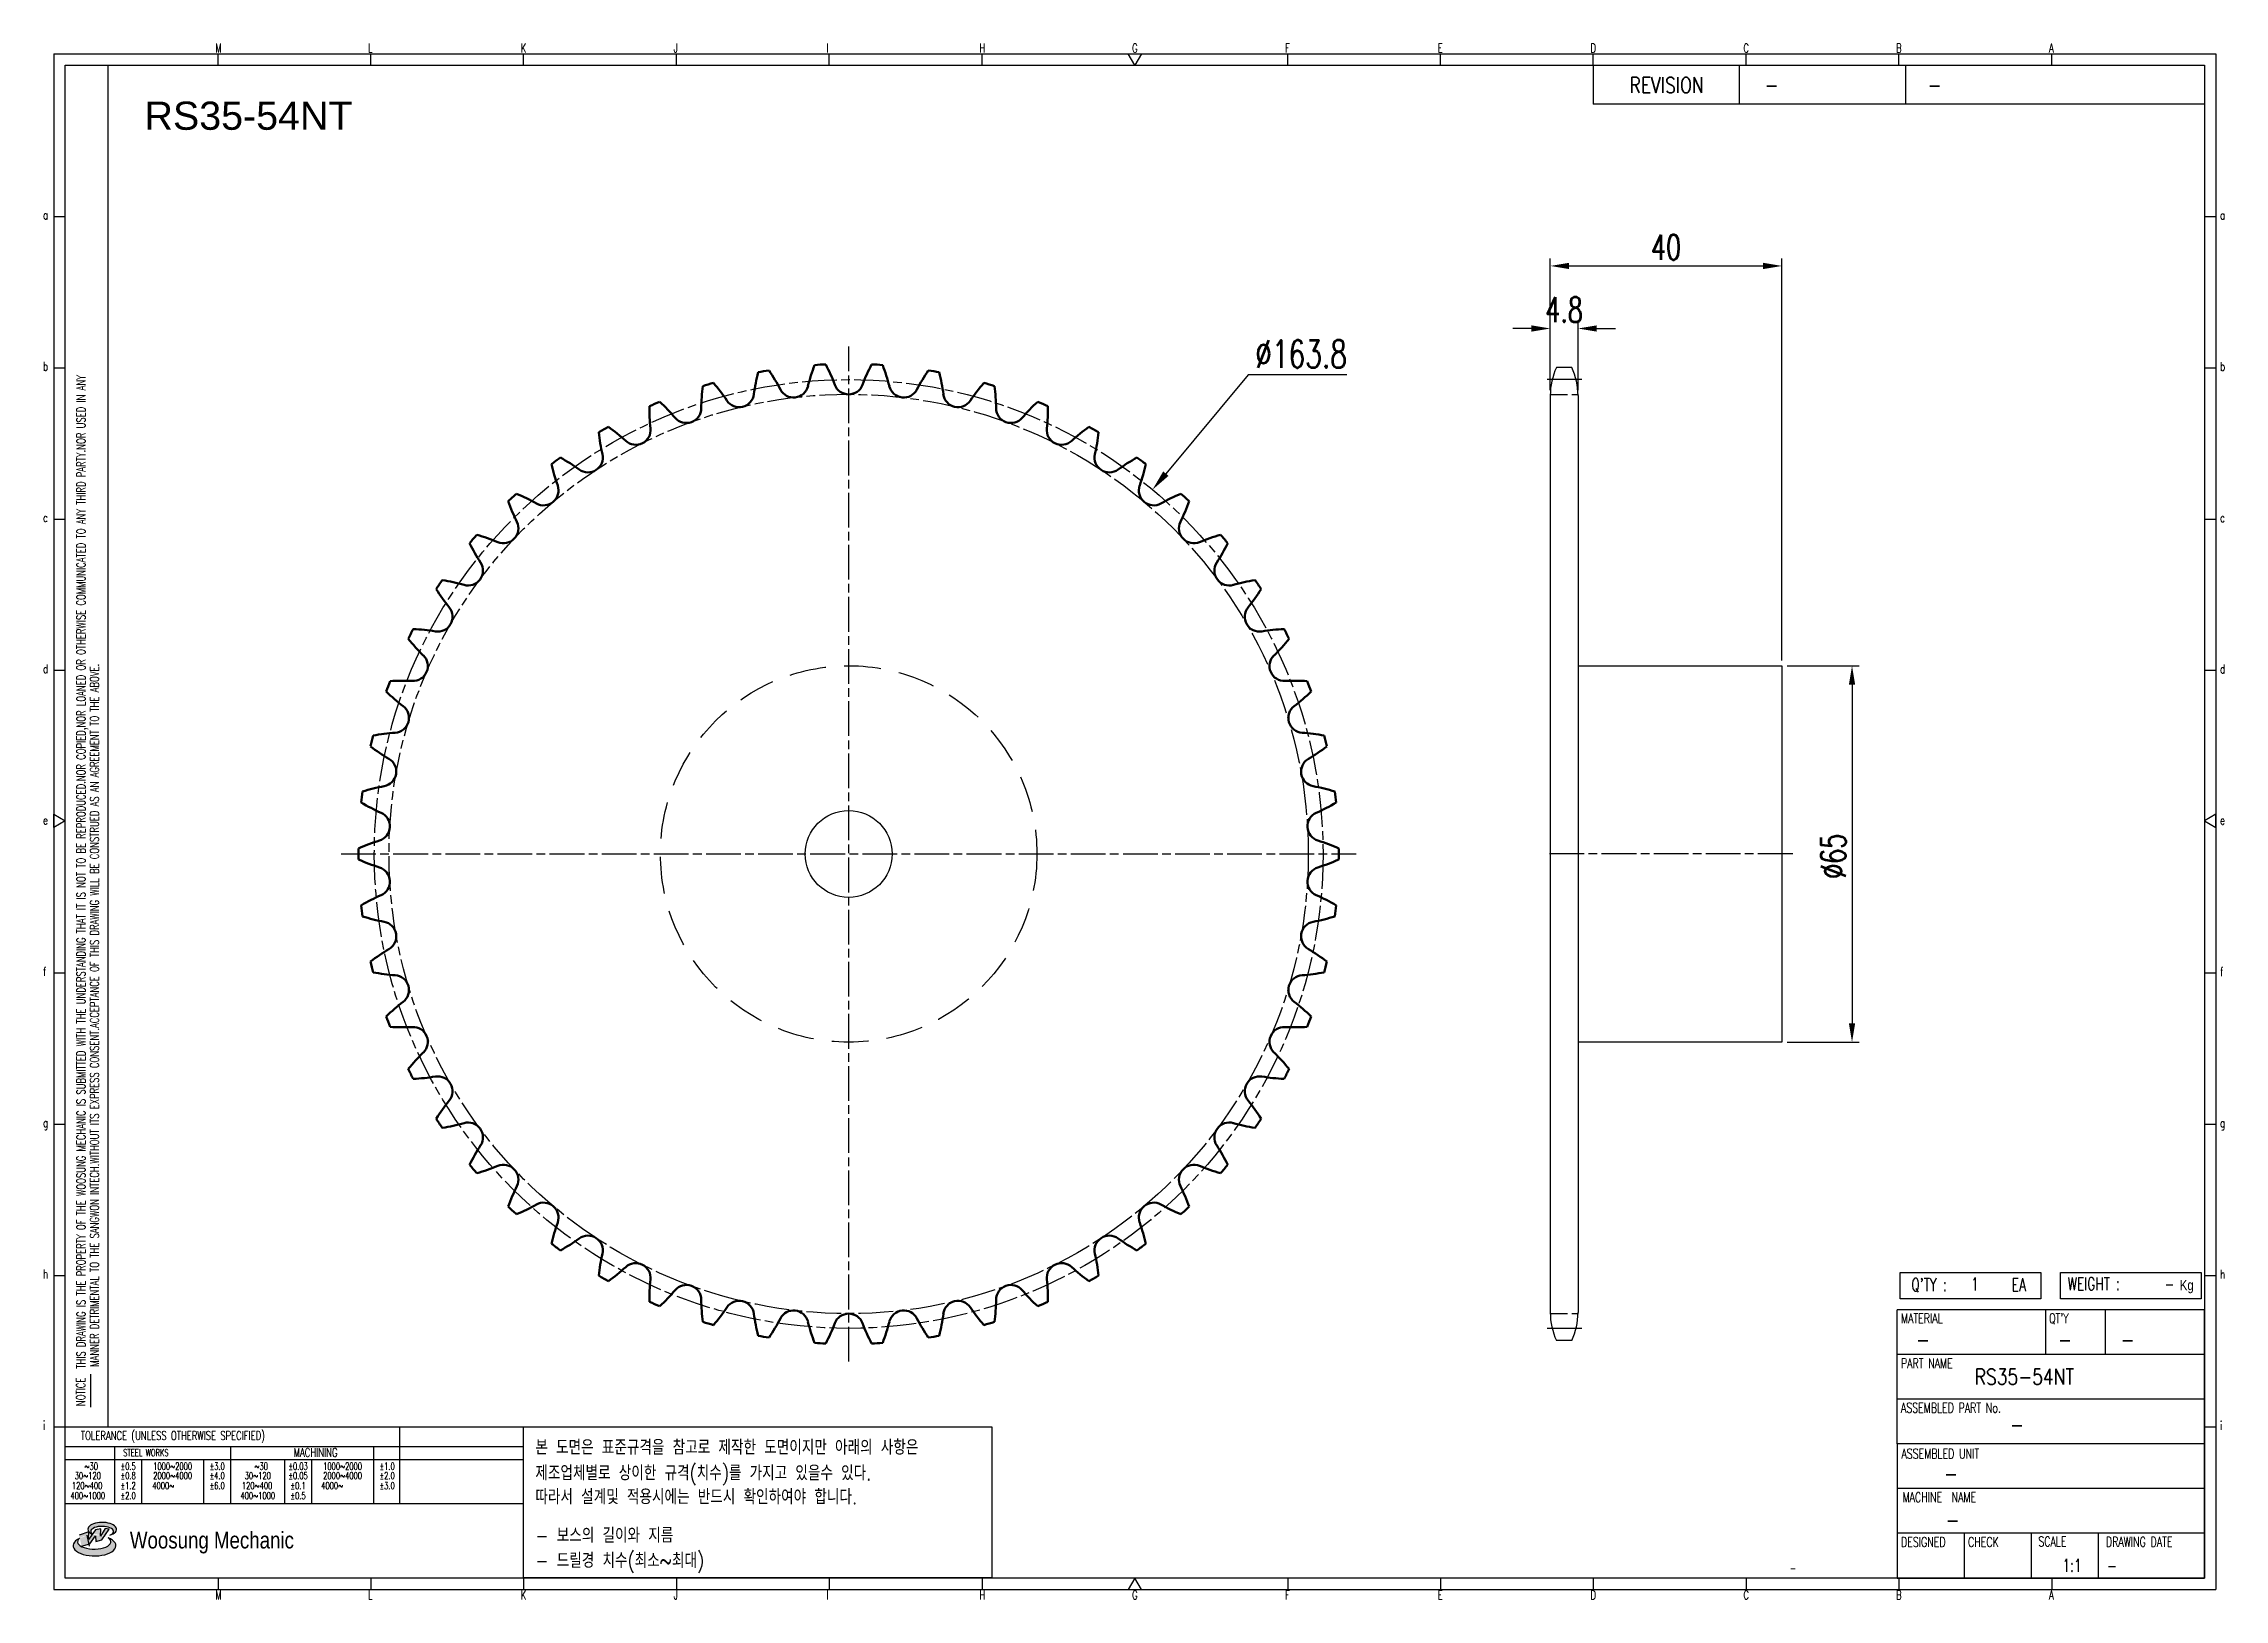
# Model space of a CAD drawing. Header units: millimetres. Extents: x -44812 to -44435, y 1096 to 1364.
import ezdxf
from ezdxf.enums import TextEntityAlignment as Align

# ---------------------------------------------------------------- set-up
doc = ezdxf.new("R2010")
doc.units = ezdxf.units.MM
for name, pattern in [('AM_ISO02W050', [7.5, 6, -1.5]), ('AM_ISO02W050x2', [3.75, 3, -0.75]), ('AM_ISO08W050', [18, 12, -1.5, 3, -1.5]), ('AM_ISO08W050x2', [9, 6, -0.75, 1.5, -0.75]), ('HIDDEN', [9.525, 6.35, -3.175])]:
    doc.linetypes.add(name, pattern=pattern)
for name, color, linetype, lineweight in [('AM_0N', 7, 'Continuous', 50), ('AM_3N', 6, 'AM_ISO02W050', 25), ('AM_7', 4, 'AM_ISO08W050', 25), ('AM_7N', 4, 'AM_ISO08W050', 25)]:
    doc.layers.add(name, color=color, linetype=linetype, lineweight=lineweight)
for name, color, linetype in [('HL', 2, 'HIDDEN'), ('S-DIM', 7, 'Continuous'), ('TITLE', 7, 'Continuous'), ('도면레이아웃', 7, 'Continuous')]:
    doc.layers.add(name, color=color, linetype=linetype)
doc.styles.add('HAN', font='ROMANS.shx', dxfattribs={"width": 0.7, "bigfont": 'whgtxt.shx'})
doc.styles.add('HKD_ST2', font='romans.shx', dxfattribs={"width": 0.7, "height": 4, "bigfont": '@extfont2.shx'})
doc.styles.add('HSG', font='SIMPLEX.shx', dxfattribs={"width": 0.7, "bigfont": 'HSG.shx'})
doc.styles.add('ROMANS', font='romans.shx', dxfattribs={"width": 0.7, "bigfont": 'whgtxt.shx'})
doc.styles.add('SLDTEXTSTYLE4', font='arial.ttf', dxfattribs={"width": 0.8})
doc.styles.get("Standard").update_dxf_attribs({"font": 'arial.ttf'})
doc.dimstyles.new('APP10', dxfattribs={"dimscale": 2, "dimtxt": 2.4, "dimasz": 1.8, "dimexe": 0.7, "dimexo": 0.5, "dimgap": 0.6, "dimtad": 1, "dimtoh": 1, "dimdec": 1, "dimrnd": 0.01, "dimzin": 9, "dimdsep": 46, "dimtxsty": 'HSG', "dimcen": 0, "dimclrd": 1, "dimclre": 1, "dimclrt": 256, "dimazin": 2, "dimtp": 1, "dimtm": 1, "dimtfac": 0.5, "dimtdec": 1, "dimtofl": 0, "dimtmove": 0, "dimatfit": 3, "dimfxl": 0, "dimtvp": 1, "dimtolj": 2, "dimlwd": -1, "dimlwe": -1, "dimarcsym": 0})
doc.dimstyles.new('APP8', dxfattribs={"dimscale": 1.8, "dimtxt": 2.4, "dimasz": 1.8, "dimexe": 0.7, "dimexo": 0.5, "dimgap": 0.6, "dimtad": 1, "dimtoh": 1, "dimdec": 1, "dimrnd": 0.01, "dimzin": 9, "dimdsep": 46, "dimtxsty": 'HSG', "dimcen": 0, "dimclrd": 1, "dimclre": 1, "dimclrt": 256, "dimazin": 2, "dimtp": 1, "dimtm": 1, "dimtfac": 0.5, "dimtdec": 1, "dimtofl": 0, "dimtmove": 0, "dimatfit": 3, "dimfxl": 0, "dimtvp": 1, "dimtolj": 2, "dimlwd": -1, "dimlwe": -1, "dimarcsym": 0})

# ---------------------------------------------------------------- blocks, each defined once
blk = doc.blocks.new('SUYWSHJH')
at = {"layer": '도면레이아웃'}
h = blk.add_hatch(color=10, dxfattribs=at)
h.paths.add_polyline_path([(1.544, 35.177), (1.554, 34.966), (1.779, 35.034), (2.054, 35.422), (1.908, 35.446), (1.728, 35.167), (1.741, 35.439), (1.547, 35.405), (1.292, 35.041), (1.295, 35.33), (0.943, 35.208), (1.03, 34.8), (1.336, 34.885)])
edge = h.paths.add_edge_path()
edge.add_ellipse((1.795, 35.421), major_axis=(-0.53, 0), ratio=0.487785, start_angle=122.36065, end_angle=403.39574)
edge.add_line((1.411, 35.244), (1.419, 35.261))
edge.add_ellipse((1.798, 35.344), major_axis=(-0.423, 0), ratio=0.444396, start_angle=131.58977, end_angle=386.19408, ccw=False)
edge = h.paths.add_edge_path()
edge.add_ellipse((1.512, 34.815), major_axis=(-0.793, 0), ratio=0.480113, start_angle=314.67633, end_angle=590.85213)
edge.add_ellipse((1.501, 34.958), major_axis=(-0.62, 0), ratio=0.43311, start_angle=331.7024, end_angle=574.42495, ccw=False)
for p, q in [((0, 90.118), (80.15, 90.118)), ((0, 90.118), (0, 33.191)), ((6.089, 89.693), (6.089, 90.118)), ((11.753, 89.693), (11.753, 90.118)), ((17.418, 89.693), (17.418, 90.118)), ((23.082, 89.693), (23.082, 90.118)), ((28.746, 89.693), (28.746, 90.118)), ((34.411, 89.693), (34.411, 90.118)), ((45.739, 89.693), (45.739, 90.118)), ((51.404, 89.693), (51.404, 90.118)), ((57.068, 89.693), (57.068, 90.118)), ((62.732, 89.693), (62.732, 90.118)), ((68.397, 89.693), (68.397, 90.118)), ((74.061, 89.693), (74.061, 90.118)), ((80.15, 90.118), (80.15, 33.191)), ((0, 84.085), (0.425, 84.085)), ((79.725, 84.085), (80.15, 84.085)), ((0, 78.478), (0.425, 78.478)), ((79.725, 78.478), (80.15, 78.478)), ((0, 72.87), (0.425, 72.87)), ((79.725, 72.87), (80.15, 72.87)), ((0, 67.262), (0.425, 67.262)), ((79.725, 67.262), (80.15, 67.262)), ((0, 56.047), (0.425, 56.047)), ((79.725, 56.047), (80.15, 56.047)), ((0, 50.439), (0.425, 50.439)), ((79.725, 50.439), (80.15, 50.439)), ((0, 44.832), (0.425, 44.832)), ((79.725, 44.832), (80.15, 44.832)), ((1.377, 39.947), (1.377, 41.174)), ((0, 39.224), (0.425, 39.224)), ((79.725, 39.224), (80.15, 39.224)), ((0, 33.191), (80.15, 33.191)), ((6.089, 33.616), (6.089, 33.191)), ((11.753, 33.616), (11.753, 33.191)), ((17.418, 33.616), (17.418, 33.191)), ((23.082, 33.616), (23.082, 33.191)), ((28.746, 33.616), (28.746, 33.191)), ((34.411, 33.616), (34.411, 33.191)), ((45.739, 33.616), (45.739, 33.191)), ((51.404, 33.616), (51.404, 33.191)), ((57.068, 33.616), (57.068, 33.191)), ((62.732, 33.616), (62.732, 33.191)), ((68.397, 33.616), (68.397, 33.191)), ((74.061, 33.616), (74.061, 33.191))]:
    blk.add_line(p, q)
at = {"color": 2}
for p, q in [((2.017, 39.224), (2.017, 89.693)), ((0.425, 39.224), (17.418, 39.224)), ((12.816, 39.224), (12.816, 36.382)), ((17.418, 33.616), (17.418, 39.224)), ((0.425, 38.487), (17.418, 38.487)), ((0.425, 38.012), (17.418, 38.012)), ((2.257, 38.487), (2.257, 36.382)), ((3.257, 38.012), (3.257, 36.382)), ((5.557, 38.012), (5.557, 36.382)), ((6.557, 38.5), (6.557, 36.382)), ((8.557, 38.012), (8.557, 36.382)), ((9.557, 38.026), (9.557, 36.382)), ((11.857, 38.487), (11.857, 36.382)), ((0.425, 36.382), (17.418, 36.382))]:
    blk.add_line(p, q, dxfattribs=at)
at = {"color": 6, "ltscale": 0.5}
for p, q in [((57.068, 89.693), (57.068, 88.246)), ((62.47, 89.693), (62.47, 88.246)), ((68.635, 89.693), (68.635, 88.246)), ((79.725, 88.246), (57.068, 88.246)), ((68.336, 38.59), (68.336, 43.563)), ((79.725, 43.563), (68.336, 43.563)), ((73.827, 43.563), (73.827, 41.905)), ((76.037, 43.563), (76.037, 41.905)), ((79.725, 38.59), (79.725, 43.563)), ((79.725, 41.905), (68.336, 41.905)), ((79.725, 40.248), (68.336, 40.248)), ((68.336, 38.59), (68.336, 33.616)), ((79.725, 38.59), (68.336, 38.59)), ((79.725, 33.616), (79.725, 38.59)), ((79.725, 36.932), (68.336, 36.932)), ((79.725, 35.274), (68.336, 35.274)), ((70.822, 33.616), (70.822, 35.274)), ((73.309, 33.616), (73.309, 35.274)), ((75.796, 33.616), (75.796, 35.274)), ((68.336, 33.616), (79.725, 33.616))]:
    blk.add_line(p, q, dxfattribs=at)
for points in [[(40.075, 89.693), (39.83, 90.118), (40.32, 90.118)], [(0.425, 89.693), (79.725, 89.693), (79.725, 33.616), (0.425, 33.616)], [(0.425, 61.679), (0, 61.433), (0, 61.924)], [(79.725, 61.679), (80.15, 61.433), (80.15, 61.924)], [(40.075, 33.616), (39.83, 33.191), (40.32, 33.191)]]:
    blk.add_lwpolyline(points, close=True)
at = {"layer": 'TITLE', "color": 20}
for p, q in [((68.449, 43.961), (68.449, 44.936)), ((68.449, 44.936), (73.654, 44.936)), ((73.654, 44.936), (73.654, 43.961)), ((74.39, 43.961), (74.39, 44.936)), ((74.39, 44.936), (79.595, 44.936)), ((79.595, 44.936), (79.595, 43.961)), ((73.654, 43.961), (68.449, 43.961)), ((79.595, 43.961), (74.39, 43.961))]:
    blk.add_line(p, q, dxfattribs=at)
at = {"layer": '도면레이아웃'}
for p, q in [((1.295, 35.33), (0.943, 35.208)), ((1.03, 34.8), (1.336, 34.885)), ((1.224, 35.208), (1.311, 34.8)), ((1.224, 35.208), (1.224, 35.208)), ((1.547, 35.405), (1.292, 35.041)), ((1.292, 35.041), (1.295, 35.33)), ((1.336, 34.885), (1.544, 35.177)), ((1.419, 35.261), (1.411, 35.244)), ((1.544, 35.177), (1.554, 34.966)), ((1.741, 35.439), (1.547, 35.405)), ((1.554, 34.966), (1.779, 35.034)), ((1.908, 35.446), (1.728, 35.167)), ((1.728, 35.167), (1.741, 35.439)), ((1.779, 35.034), (2.054, 35.422)), ((2.054, 35.422), (1.908, 35.446))]:
    blk.add_line(p, q, dxfattribs=at)
for centre, major_axis, ratio, start_param, end_param in [((1.795, 35.421), (-0.53, 0), 0.487785, 2.135596, 7.040584), ((1.512, 34.815), (-0.793, 0), 0.480113, 5.492138, 10.312315), ((1.501, 34.958), (-0.62, 0), 0.43311, 5.789299, 10.025607), ((1.798, 35.344), (-0.423, 0), 0.444396, 2.296675, 6.740358)]:
    blk.add_ellipse(centre, major_axis=major_axis, ratio=ratio, start_param=start_param, end_param=end_param, dxfattribs=at)
at = {"color": 4, "style": 'HKD_ST2', "width": 0.7}
for s, p in [('M', (5.988, 90.164)), ('L', (11.652, 90.164)), ('K', (17.316, 90.164)), ('J', (22.981, 90.164)), ('I', (28.645, 90.164)), ('H', (34.309, 90.164)), ('G', (39.974, 90.164)), ('F', (45.638, 90.164)), ('E', (51.302, 90.164)), ('D', (56.967, 90.164)), ('C', (62.631, 90.164)), ('B', (68.295, 90.164)), ('A', (73.96, 90.164)), ('a', (-0.395, 83.976)), ('a', (80.305, 83.97)), ('b', (-0.395, 78.368)), ('b', (80.305, 78.362)), ('c', (-0.395, 72.76)), ('c', (80.305, 72.754)), ('d', (-0.395, 67.153)), ('d', (80.305, 67.147)), ('e', (-0.395, 61.545)), ('e', (80.305, 61.539)), ('f', (-0.395, 55.937)), ('f', (80.305, 55.931)), ('g', (-0.395, 50.33)), ('g', (80.305, 50.324)), ('h', (-0.395, 44.722)), ('h', (80.305, 44.716)), ('i', (-0.395, 39.114)), ('i', (80.305, 39.108)), ('M', (5.988, 32.824)), ('L', (11.652, 32.824)), ('K', (17.316, 32.824)), ('J', (22.981, 32.824)), ('I', (28.645, 32.824)), ('H', (34.309, 32.824)), ('G', (39.974, 32.824)), ('F', (45.638, 32.824)), ('E', (51.302, 32.824)), ('D', (56.967, 32.824)), ('C', (62.631, 32.824)), ('B', (68.295, 32.824)), ('A', (73.96, 32.824))]:
    blk.add_text(s, height=0.326, dxfattribs=at).set_placement(p)
for s, height, style, width, p in [('REVISION', 0.5806, 'HAN', 0.8, (58.415, 88.664)), ('-', 0.581, 'HAN', 0.8, (63.426, 88.664)), ('-', 0.581, 'HAN', 0.8, (69.468, 88.664)), ("Q'TY : ", 0.4746, 'HKD_ST2', 0.7, (68.857, 44.253)), ('1', 0.475, 'HKD_ST2', 0.7, (71.071, 44.275)), ('EA', 0.4746, 'HKD_ST2', 0.7, (72.578, 44.253)), ('WEIGHT : ', 0.4746, 'HKD_ST2', 0.7, (74.65, 44.286)), ('-', 0.581, 'HAN', 0.8, (69.029, 42.157)), ('-', 0.581, 'HAN', 0.8, (74.289, 42.157)), ('-', 0.581, 'HAN', 0.8, (76.623, 42.157)), ('-', 0.581, 'HAN', 0.8, (72.515, 39.013)), ('-', 0.581, 'HAN', 0.8, (70.067, 37.189)), ('-', 0.581, 'HAN', 0.8, (70.126, 35.48)), ('1:1', 0.4746, 'HKD_ST2', 0.7, (74.458, 33.848)), ('-', 0.475, 'HKD_ST2', 0.7, (76.112, 33.837))]:
    blk.add_text(s, height=height, dxfattribs=dict(style=style, width=width)).set_placement(p)
at = {"color": 1, "style": 'HKD_ST2', "width": 0.7}
for s, p in [(' THIS DRAWING IS THE PROPERTY OF THE WOOSUNG MECHANIC IS SUBMITTED WITH THE UNDERSTANDING THAT IT IS NOT TO BE REPRODUCED.NOR COPIED,NOR LOANED OR OTHERWISE COMMUNICATED TO ANY THIRD PARTY.NOR USED IN ANY', (1.173, 41.217)), ('MANNER DETRIMENTAL TO THE SANGWON INTECH.WITHOUT ITS EXPRESS CONSENT.ACCEPTANCE OF THIS DRAWING WILL BE CONSTRUED AS AN AGREEMENT TO THE ABOVE.', (1.672, 41.447))]:
    blk.add_text(s, height=0.326266, rotation=90, dxfattribs=at).set_placement(p)
at = {"style": 'HKD_ST2', "width": 0.7}
blk.add_text('-', height=0.475, dxfattribs=at).set_placement((78.613, 44.286), align=Align.RIGHT)
at = {"color": 4, "style": 'HKD_ST2', "width": 0.7}
for s, height, p in [('MATERIAL', 0.3651, (68.474, 43.425)), ("QT'Y", 0.3651, (73.965, 43.425)), ('PART NAME', 0.3651, (68.474, 41.756)), ('ASSEMBLED PART No.', 0.36511, (68.474, 40.109)), ('ASSEMBLED UNIT', 0.36511, (68.49, 38.408)), ('MACHINE  NAME', 0.36511, (68.532, 36.794)), ('DESIGNED', 0.3651, (68.474, 35.136)), ('CHECK', 0.3651, (70.961, 35.136)), ('SCALE', 0.3651, (73.566, 35.153)), ('DRAWING DATE', 0.36511, (76.071, 35.141))]:
    blk.add_text(s, height=height, dxfattribs=at).set_placement(p, align=Align.TOP_LEFT)
at = {"style": 'HKD_ST2', "width": 0.7}
blk.add_text('NOTICE', height=0.3263, rotation=90, dxfattribs=at).set_placement((1.163, 39.988))
for s, height, style, width, p in [('TOLERANCE (UNLESS OTHERWISE SPECIFIED)', 0.32627, 'HKD_ST2', 0.7, (4.417, 38.896)), ('-', 0.326, 'ROMANS', 0.65, (64.469, 33.975))]:
    blk.add_text(s, height=height, dxfattribs=dict(style=style, width=width)).set_placement(p, align=Align.MIDDLE_CENTER)
at = {"color": 4, "style": 'HKD_ST2', "width": 0.7}
for s, height, p in [('STEEL WORKS', 0.26101, (3.416, 38.268)), ('MACHINING', 0.3263, (9.707, 38.27)), ('%%P0.5', 0.261, (2.757, 37.762)), ('%%P0.8', 0.261, (2.757, 37.411)), ('%%P3.0', 0.261, (6.057, 37.762)), ('%%P4.0', 0.261, (6.057, 37.411)), ('%%P0.03', 0.261, (9.057, 37.762)), ('%%P0.05', 0.261, (9.057, 37.411)), ('%%P1.0', 0.261, (12.357, 37.762)), ('%%P2.0', 0.261, (12.357, 37.411)), ('%%P1.2', 0.261, (2.757, 37.045)), ('%%P2.0', 0.261, (2.757, 36.67)), ('%%P6.0', 0.261, (6.057, 37.045)), ('%%P0.1', 0.261, (9.057, 37.045)), ('%%P0.5', 0.261, (9.057, 36.67)), ('%%P3.0', 0.261, (12.357, 37.045))]:
    blk.add_text(s, height=height, dxfattribs=at).set_placement(p, align=Align.MIDDLE)
for s, height, p in [('30%%126120', 0.261, (1.263, 37.411)), ('%%12630', 0.261, (1.389, 37.762)), ('2000%%1264000', 0.26101, (4.407, 37.411)), ('1000%%1262000', 0.26101, (4.407, 37.762)), ('30%%126120', 0.261, (7.563, 37.411)), ('%%12630', 0.261, (7.689, 37.762)), ('2000%%1264000', 0.26101, (10.707, 37.411)), ('1000%%1262000', 0.26101, (10.707, 37.762)), ('400%%1261000', 0.26101, (1.263, 36.67)), ('120%%126400', 0.26101, (1.237, 37.045)), ('4000%%126', 0.261, (4.061, 37.045)), ('400%%1261000', 0.26101, (7.563, 36.67)), ('120%%126400', 0.26101, (7.537, 37.045)), ('4000%%126', 0.261, (10.321, 37.045))]:
    blk.add_text(s, height=height, dxfattribs=at).set_placement(p, align=Align.MIDDLE_CENTER)
at = {"color": 1, "style": 'SLDTEXTSTYLE4', "width": 0.8}
blk.add_text('Woosung Mechanic', height=0.61957, dxfattribs=at).set_placement((2.822, 34.711))
at = {"layer": 'TITLE', "width": 0.8}
blk.add_text('Kg', height=0.3789, dxfattribs=at).set_placement((78.807, 44.286))
blk = doc.blocks.new('*D635')
at = {"layer": 'Defpoints', "color": 0, "transparency": 16777216}
for p in [(-44511.62, 1257.05), (-44511.62, 1192.05), (-44499.51, 1192.05)]:
    blk.add_point(p, dxfattribs=at)
at = {"layer": 'S-DIM', "color": 1, "transparency": 16777216}
for p, q in [((-44510.72, 1257.05), (-44498.25, 1257.05)), ((-44499.51, 1253.81), (-44499.51, 1195.29)), ((-44510.72, 1192.05), (-44498.25, 1192.05))]:
    blk.add_line(p, q, dxfattribs=at)
for points in [[(-44500.05, 1253.81), (-44498.97, 1253.81), (-44499.51, 1257.05)], [(-44500.05, 1195.29), (-44498.97, 1195.29), (-44499.51, 1192.05)]]:
    blk.add_solid(points, dxfattribs=at)
at = {"layer": 'S-DIM', "transparency": 16777216, "insert": (-44502.75, 1224.16), "char_height": 4.32, "attachment_point": 5, "rotation": 90, "style": 'HSG'}
blk.add_mtext('\\A2;%%c65', dxfattribs=at)
blk = doc.blocks.new('*D636')
at = {"layer": 'Defpoints', "color": 0, "transparency": 16777216}
for p in [(-44546.82, 1315.28), (-44551.62, 1303.73), (-44546.82, 1303.73)]:
    blk.add_point(p, dxfattribs=at)
at = {"layer": 'S-DIM', "color": 1, "transparency": 16777216}
for p, q in [((-44554.86, 1315.28), (-44558.1, 1315.28)), ((-44551.62, 1304.63), (-44551.62, 1316.54)), ((-44546.82, 1304.63), (-44546.82, 1316.54)), ((-44543.58, 1315.28), (-44540.34, 1315.28))]:
    blk.add_line(p, q, dxfattribs=at)
for points in [[(-44554.86, 1315.82), (-44554.86, 1314.74), (-44551.62, 1315.28)], [(-44543.58, 1315.82), (-44543.58, 1314.74), (-44546.82, 1315.28)]]:
    blk.add_solid(points, dxfattribs=at)
at = {"layer": 'S-DIM', "transparency": 16777216, "insert": (-44549.22, 1318.52), "char_height": 4.32, "attachment_point": 5, "style": 'HSG'}
blk.add_mtext('\\A2;4.8', dxfattribs=at)
blk = doc.blocks.new('*D637')
at = {"layer": 'Defpoints', "color": 0, "transparency": 16777216}
for p in [(-44511.62, 1326.08), (-44551.62, 1303.73), (-44511.62, 1257.05)]:
    blk.add_point(p, dxfattribs=at)
at = {"layer": 'S-DIM', "color": 1, "transparency": 16777216}
for p, q in [((-44551.62, 1304.63), (-44551.62, 1327.34)), ((-44548.38, 1326.08), (-44514.86, 1326.08)), ((-44511.62, 1257.95), (-44511.62, 1327.34))]:
    blk.add_line(p, q, dxfattribs=at)
for points in [[(-44548.38, 1326.62), (-44548.38, 1325.54), (-44551.62, 1326.08)], [(-44514.86, 1326.62), (-44514.86, 1325.54), (-44511.62, 1326.08)]]:
    blk.add_solid(points, dxfattribs=at)
at = {"layer": 'S-DIM', "transparency": 16777216, "insert": (-44531.62, 1329.32), "char_height": 4.32, "attachment_point": 5, "style": 'HSG'}
blk.add_mtext('\\A2;40', dxfattribs=at)
blk = doc.blocks.new('*D638')
at = {"layer": 'Defpoints', "color": 0, "transparency": 16777216}
for p in [(-44620.3, 1287.45), (-44725.22, 1161.65)]:
    blk.add_point(p, dxfattribs=at)
at = {"layer": 'S-DIM', "color": 1, "transparency": 16777216}
for p, q in [((-44603.76, 1307.28), (-44617.99, 1290.21)), ((-44586.72, 1307.28), (-44603.76, 1307.28))]:
    blk.add_line(p, q, dxfattribs=at)
blk.add_solid([(-44618.45, 1290.6), (-44617.53, 1289.83), (-44620.3, 1287.45)], dxfattribs=at)
at = {"layer": 'S-DIM', "transparency": 16777216, "insert": (-44594.64, 1310.88), "char_height": 4.8, "attachment_point": 5, "style": 'HSG'}
blk.add_mtext('\\A2;∅163.8', dxfattribs=at)

msp = doc.modelspace()

# ---------------------------------------------------------------- linework, layer by layer
for p, q in [((-44547.89, 1308.53), (-44550.55, 1308.53)), ((-44551.62, 1303.73), (-44551.62, 1145.36)), ((-44546.82, 1303.73), (-44546.82, 1145.36)), ((-44547.89, 1140.56), (-44550.55, 1140.56))]:
    msp.add_line(p, q)
msp.add_lwpolyline([(-44546.82, 1257.05), (-44511.62, 1257.05), (-44511.62, 1192.05), (-44546.82, 1192.05)])
at = {"color": 4}
msp.add_lwpolyline([(-44728.89, 1125.66), (-44648.02, 1125.66), (-44648.02, 1099.54), (-44728.89, 1099.54)], close=True, dxfattribs=at)
msp.add_circle((-44672.76, 1224.55), 7.5)
for centre, start, end in [((-44540.32, 1303.73), 154.8633, 180), ((-44558.12, 1303.73), 0, 25.1367), ((-44540.32, 1145.36), 180, 205.1367), ((-44558.12, 1145.36), 334.8633, 0)]:
    msp.add_arc(centre, 11.3, start, end)
at = {"layer": 'AM_0N'}
for centre, radius, start, end in [((-44655.27, 1299.48), 34.14, 166.0394, 172.5), ((-44672.76, 1224.55), 84.63, 99.3531, 100.6469), ((-44714.83, 1288.98), 34.14, 27.5, 33.9606), ((-44646.69, 1296.94), 34.14, 159.3728, 165.8333), ((-44672.76, 1224.55), 84.63, 92.6864, 93.9803), ((-44707.06, 1293.43), 34.14, 20.8333, 27.2939), ((-44638.46, 1293.43), 34.14, 152.7061, 159.1667), ((-44672.76, 1224.55), 84.63, 86.0197, 87.3136), ((-44698.84, 1296.94), 34.14, 14.1667, 20.6272), ((-44630.69, 1288.98), 34.14, 146.0394, 152.5), ((-44672.76, 1224.55), 84.63, 79.3531, 80.6469), ((-44690.25, 1299.48), 34.14, 7.5, 13.9606), ((-44664.08, 1301.01), 34.14, 172.7061, 179.1667), ((-44672.76, 1224.55), 84.63, 106.0197, 107.3136), ((-44722.02, 1283.66), 34.14, 34.1667, 40.6272), ((-44691.66, 1304.27), 2.57, 214.1667, 352.5), ((-44682.27, 1305.93), 2.57, 207.5, 345.8333), ((-44672.76, 1306.48), 2.57, 200.8333, 339.1667), ((-44663.25, 1305.93), 2.57, 194.1667, 332.5), ((-44653.87, 1304.27), 2.57, 187.5, 325.8333), ((-44623.5, 1283.66), 34.14, 139.3728, 145.8333), ((-44672.76, 1224.55), 84.63, 72.6864, 73.9803), ((-44681.44, 1301.01), 34.14, 0.8333, 7.2939), ((-44673.02, 1301.5), 34.14, 179.3728, 185.8333), ((-44672.76, 1224.55), 84.63, 112.6864, 113.9803), ((-44728.55, 1277.54), 34.14, 40.8333, 47.2939), ((-44700.78, 1301.54), 2.57, 220.8333, 359.1667), ((-44644.74, 1301.54), 2.57, 180.8333, 319.1667), ((-44616.97, 1277.54), 34.14, 132.7061, 139.1667), ((-44672.76, 1224.55), 84.63, 66.0197, 67.3136), ((-44672.5, 1301.5), 34.14, 354.1667, 0.6272), ((-44672.76, 1224.55), 84.63, 119.3531, 120.6469), ((-44681.95, 1300.95), 34.14, 186.0394, 192.5), ((-44734.33, 1270.71), 34.14, 47.5, 53.9606), ((-44709.53, 1297.77), 2.57, 227.5, 5.8333), ((-44635.99, 1297.77), 2.57, 174.1667, 312.5), ((-44611.19, 1270.71), 34.14, 126.0394, 132.5), ((-44672.76, 1224.55), 84.63, 59.3531, 60.6469), ((-44663.57, 1300.95), 34.14, 347.5, 353.9606), ((-44672.76, 1224.55), 84.63, 126.0197, 127.3136), ((-44690.76, 1299.36), 34.14, 192.7061, 199.1667), ((-44739.27, 1263.25), 34.14, 54.1667, 60.6272), ((-44717.78, 1293), 2.57, 234.1667, 12.5), ((-44627.74, 1293), 2.57, 167.5, 305.8333), ((-44606.25, 1263.25), 34.14, 119.3728, 125.8333), ((-44672.76, 1224.55), 84.63, 52.6864, 53.9803), ((-44654.76, 1299.36), 34.14, 340.8333, 347.2939), ((-44725.43, 1287.31), 2.57, 240.8333, 19.1667), ((-44620.09, 1287.31), 2.57, 160.8333, 299.1667), ((-44672.76, 1224.55), 84.63, 132.6864, 133.9803), ((-44699.32, 1296.77), 34.14, 199.3728, 205.8333), ((-44743.31, 1255.26), 34.14, 60.8333, 67.2939), ((-44602.21, 1255.26), 34.14, 112.7061, 119.1667), ((-44646.2, 1296.77), 34.14, 334.1667, 340.6272), ((-44672.76, 1224.55), 84.63, 46.0197, 47.3136), ((-44732.36, 1280.77), 2.57, 247.5, 25.8333), ((-44613.16, 1280.77), 2.57, 154.1667, 292.5), ((-44672.76, 1224.55), 84.63, 139.3531, 140.6469), ((-44707.53, 1293.2), 34.14, 206.0394, 212.5), ((-44746.4, 1246.86), 34.14, 67.5, 73.9606), ((-44599.12, 1246.86), 34.14, 106.0394, 112.5), ((-44637.99, 1293.2), 34.14, 327.5, 333.9606), ((-44672.76, 1224.55), 84.63, 39.3531, 40.6469), ((-44738.48, 1273.47), 2.57, 254.1667, 32.5), ((-44607.04, 1273.47), 2.57, 147.5, 285.8333), ((-44672.76, 1224.55), 84.63, 146.0197, 147.3136), ((-44715.26, 1288.7), 34.14, 212.7061, 219.1667), ((-44748.49, 1238.16), 34.14, 74.1667, 80.6272), ((-44597.03, 1238.16), 34.14, 99.3728, 105.8333), ((-44630.26, 1288.7), 34.14, 320.8333, 327.2939), ((-44672.76, 1224.55), 84.63, 32.6864, 33.9803), ((-44743.72, 1265.51), 2.57, 260.8333, 39.1667), ((-44601.8, 1265.51), 2.57, 140.8333, 279.1667), ((-44672.76, 1224.55), 84.63, 152.6864, 153.9803), ((-44722.42, 1283.33), 34.14, 219.3728, 225.8333), ((-44749.56, 1229.28), 34.14, 80.8333, 87.2939), ((-44595.96, 1229.28), 34.14, 92.7061, 99.1667), ((-44623.1, 1283.33), 34.14, 314.1667, 320.6272), ((-44672.76, 1224.55), 84.63, 26.0197, 27.3136), ((-44747.99, 1257), 2.57, 267.5, 45.8333), ((-44597.53, 1257), 2.57, 134.1667, 272.5), ((-44672.76, 1224.55), 84.63, 159.3531, 160.6469), ((-44749.59, 1220.33), 34.14, 87.5, 93.9606), ((-44595.93, 1220.33), 34.14, 86.0394, 92.5), ((-44672.76, 1224.55), 84.63, 19.3531, 20.6469), ((-44728.91, 1277.16), 34.14, 226.0394, 232.5), ((-44616.61, 1277.16), 34.14, 307.5, 313.9606), ((-44751.25, 1248.05), 2.57, 274.1667, 52.5), ((-44594.27, 1248.05), 2.57, 127.5, 265.8333), ((-44672.76, 1224.55), 84.63, 166.0197, 167.3136), ((-44734.64, 1270.29), 34.14, 232.7061, 239.1667), ((-44748.58, 1211.44), 34.14, 94.1667, 100.6272), ((-44596.94, 1211.44), 34.14, 79.3728, 85.8333), ((-44610.88, 1270.29), 34.14, 300.8333, 307.2939), ((-44672.76, 1224.55), 84.63, 12.6864, 13.9803), ((-44753.45, 1238.78), 2.57, 280.8333, 59.1667), ((-44592.07, 1238.78), 2.57, 120.8333, 259.1667), ((-44672.76, 1224.55), 84.63, 172.6864, 173.9803), ((-44746.55, 1202.73), 34.14, 100.8333, 107.2939), ((-44598.97, 1202.73), 34.14, 72.7061, 79.1667), ((-44672.76, 1224.55), 84.63, 6.0197, 7.3136), ((-44739.53, 1262.8), 34.14, 239.3728, 245.8333), ((-44754.55, 1229.31), 2.57, 287.5, 65.8333), ((-44590.97, 1229.31), 2.57, 114.1667, 252.5), ((-44605.99, 1262.8), 34.14, 294.1667, 300.6272), ((-44672.76, 1224.55), 84.63, 179.3531, 180.6469), ((-44743.52, 1194.31), 34.14, 107.5, 113.9606), ((-44602, 1194.31), 34.14, 66.0394, 72.5), ((-44672.76, 1224.55), 84.63, 359.3531, 0.6469), ((-44743.52, 1254.79), 34.14, 246.0394, 252.5), ((-44754.55, 1219.78), 2.57, 294.1667, 72.5), ((-44590.97, 1219.78), 2.57, 107.5, 245.8333), ((-44602, 1254.79), 34.14, 287.5, 293.9606), ((-44739.53, 1186.3), 34.14, 114.1667, 120.6272), ((-44605.99, 1186.3), 34.14, 59.3728, 65.8333), ((-44672.76, 1224.55), 84.63, 186.0197, 187.3136), ((-44746.55, 1246.37), 34.14, 252.7061, 259.1667), ((-44753.45, 1210.32), 2.57, 300.8333, 79.1667), ((-44592.07, 1210.32), 2.57, 100.8333, 239.1667), ((-44598.97, 1246.37), 34.14, 280.8333, 287.2939), ((-44672.76, 1224.55), 84.63, 352.6864, 353.9803), ((-44734.64, 1178.8), 34.14, 120.8333, 127.2939), ((-44672.76, 1224.55), 84.63, 192.6864, 193.9803), ((-44610.88, 1178.8), 34.14, 52.7061, 59.1667), ((-44672.76, 1224.55), 84.63, 346.0197, 347.3136), ((-44748.58, 1237.66), 34.14, 259.3728, 265.8333), ((-44751.25, 1201.05), 2.57, 307.5, 85.8333), ((-44594.27, 1201.05), 2.57, 94.1667, 232.5), ((-44596.94, 1237.66), 34.14, 274.1667, 280.6272), ((-44728.91, 1171.93), 34.14, 127.5, 133.9606), ((-44616.61, 1171.93), 34.14, 46.0394, 52.5), ((-44672.76, 1224.55), 84.63, 199.3531, 200.6469), ((-44749.59, 1228.76), 34.14, 266.0394, 272.5), ((-44747.99, 1192.1), 2.57, 314.1667, 92.5), ((-44597.53, 1192.1), 2.57, 87.5, 225.8333), ((-44595.93, 1228.76), 34.14, 267.5, 273.9606), ((-44672.76, 1224.55), 84.63, 339.3531, 340.6469), ((-44722.42, 1165.77), 34.14, 134.1667, 140.6272), ((-44623.1, 1165.77), 34.14, 39.3728, 45.8333), ((-44672.76, 1224.55), 84.63, 206.0197, 207.3136), ((-44672.76, 1224.55), 84.63, 332.6864, 333.9803), ((-44749.56, 1219.82), 34.14, 272.7061, 279.1667), ((-44743.72, 1183.58), 2.57, 320.8333, 99.1667), ((-44601.8, 1183.58), 2.57, 80.8333, 219.1667), ((-44595.96, 1219.82), 34.14, 260.8333, 267.2939), ((-44715.26, 1160.4), 34.14, 140.8333, 147.2939), ((-44672.76, 1224.55), 84.63, 212.6864, 213.9803), ((-44630.26, 1160.4), 34.14, 32.7061, 39.1667), ((-44672.76, 1224.55), 84.63, 326.0197, 327.3136), ((-44748.49, 1210.93), 34.14, 279.3728, 285.8333), ((-44738.48, 1175.62), 2.57, 327.5, 105.8333), ((-44607.04, 1175.62), 2.57, 74.1667, 212.5), ((-44597.03, 1210.93), 34.14, 254.1667, 260.6272), ((-44707.53, 1155.9), 34.14, 147.5, 153.9606), ((-44637.99, 1155.9), 34.14, 26.0394, 32.5), ((-44672.76, 1224.55), 84.63, 219.3531, 220.6469), ((-44746.4, 1202.23), 34.14, 286.0394, 292.5), ((-44732.36, 1168.32), 2.57, 334.1667, 112.5), ((-44613.16, 1168.32), 2.57, 67.5, 205.8333), ((-44599.12, 1202.23), 34.14, 247.5, 253.9606), ((-44672.76, 1224.55), 84.63, 319.3531, 320.6469), ((-44699.32, 1152.33), 34.14, 154.1667, 160.6272), ((-44672.76, 1224.55), 84.63, 226.0197, 227.3136), ((-44743.31, 1193.83), 34.14, 292.7061, 299.1667), ((-44725.43, 1161.78), 2.57, 340.8333, 119.1667), ((-44620.09, 1161.78), 2.57, 60.8333, 199.1667), ((-44602.21, 1193.83), 34.14, 240.8333, 247.2939), ((-44646.2, 1152.33), 34.14, 19.3728, 25.8333), ((-44672.76, 1224.55), 84.63, 312.6864, 313.9803), ((-44690.76, 1149.73), 34.14, 160.8333, 167.2939), ((-44654.76, 1149.73), 34.14, 12.7061, 19.1667), ((-44672.76, 1224.55), 84.63, 232.6864, 233.9803), ((-44739.27, 1185.85), 34.14, 299.3728, 305.8333), ((-44717.78, 1156.09), 2.57, 347.5, 125.8333), ((-44627.74, 1156.09), 2.57, 54.1667, 192.5), ((-44606.25, 1185.85), 34.14, 234.1667, 240.6272), ((-44672.76, 1224.55), 84.63, 306.0197, 307.3136), ((-44681.95, 1148.15), 34.14, 167.5, 173.9606), ((-44734.33, 1178.39), 34.14, 306.0394, 312.5), ((-44709.53, 1151.33), 2.57, 354.1667, 132.5), ((-44635.99, 1151.33), 2.57, 47.5, 185.8333), ((-44611.19, 1178.39), 34.14, 227.5, 233.9606), ((-44663.57, 1148.15), 34.14, 6.0394, 12.5), ((-44672.76, 1224.55), 84.63, 239.3531, 240.6469), ((-44673.02, 1147.6), 34.14, 174.1667, 180.6272), ((-44728.55, 1171.55), 34.14, 312.7061, 319.1667), ((-44700.78, 1147.56), 2.57, 0.8333, 139.1667), ((-44644.74, 1147.56), 2.57, 40.8333, 179.1667), ((-44616.97, 1171.55), 34.14, 220.8333, 227.2939), ((-44672.5, 1147.6), 34.14, 359.3728, 5.8333), ((-44672.76, 1224.55), 84.63, 299.3531, 300.6469), ((-44672.76, 1224.55), 84.63, 246.0197, 247.3136), ((-44664.08, 1148.09), 34.14, 180.8333, 187.2939), ((-44722.02, 1165.44), 34.14, 319.3728, 325.8333), ((-44691.66, 1144.82), 2.57, 7.5, 145.8333), ((-44655.27, 1149.61), 34.14, 187.5, 193.9606), ((-44682.27, 1143.17), 2.57, 14.1667, 152.5), ((-44672.76, 1142.61), 2.57, 20.8333, 159.1667), ((-44663.25, 1143.17), 2.57, 27.5, 165.8333), ((-44690.25, 1149.61), 34.14, 346.0394, 352.5), ((-44653.87, 1144.82), 2.57, 34.1667, 172.5), ((-44623.5, 1165.44), 34.14, 214.1667, 220.6272), ((-44681.44, 1148.09), 34.14, 352.7061, 359.1667), ((-44672.76, 1224.55), 84.63, 292.6864, 293.9803), ((-44672.76, 1224.55), 84.63, 252.6864, 253.9803), ((-44672.76, 1224.55), 84.63, 259.3531, 260.6469), ((-44714.83, 1160.12), 34.14, 326.0394, 332.5), ((-44646.69, 1152.15), 34.14, 194.1667, 200.6272), ((-44707.06, 1155.67), 34.14, 332.7061, 339.1667), ((-44638.46, 1155.67), 34.14, 200.8333, 207.2939), ((-44698.84, 1152.15), 34.14, 339.3728, 345.8333), ((-44630.69, 1160.12), 34.14, 207.5, 213.9606), ((-44672.76, 1224.55), 84.63, 279.3531, 280.6469), ((-44672.76, 1224.55), 84.63, 286.0197, 287.3136), ((-44672.76, 1224.55), 84.63, 266.0197, 267.3136), ((-44672.76, 1224.55), 84.63, 272.6864, 273.9803)]:
    msp.add_arc(centre, radius, start, end, dxfattribs=at)
at = {"layer": 'AM_3N', "linetype": 'AM_ISO02W050x2'}
for p, q in [((-44551.62, 1303.89), (-44546.83, 1303.89)), ((-44551.62, 1145.21), (-44546.83, 1145.21))]:
    msp.add_line(p, q, dxfattribs=at)
at = {"layer": 'AM_7', "linetype": 'AM_ISO08W050x2'}
for p, q in [((-44546.17, 1306.46), (-44552.28, 1306.46)), ((-44509.75, 1224.55), (-44552.28, 1224.55)), ((-44509.75, 1224.55), (-44552.28, 1224.55)), ((-44509.75, 1224.55), (-44552.28, 1224.55)), ((-44509.75, 1224.55), (-44552.28, 1224.55)), ((-44546.17, 1142.64), (-44552.28, 1142.64))]:
    msp.add_line(p, q, dxfattribs=at)
for radius in [81.91, 79.37]:
    msp.add_circle((-44672.76, 1224.55), radius, dxfattribs=at)
at = {"layer": 'AM_7N', "linetype": 'AM_ISO08W050x2'}
for p, q in [((-44672.76, 1136.92), (-44672.76, 1312.17)), ((-44760.39, 1224.55), (-44585.13, 1224.55))]:
    msp.add_line(p, q, dxfattribs=at)
at = {"layer": 'HL'}
msp.add_circle((-44672.76, 1224.55), 32.5, dxfattribs=at)

# ---------------------------------------------------------------- block references
at = {"xscale": 4.658222940174602, "yscale": 4.658222940174602, "zscale": 4.658222940174602}
msp.add_blockref('SUYWSHJH', (-44810.02, 942.94), dxfattribs=at)

# ---------------------------------------------------------------- texts
at = {"color": 2}
msp.add_text('RS35-54NT', height=4.867, dxfattribs=at).set_placement((-44794.34, 1349.59))
at = {"style": 'HAN', "width": 0.8}
msp.add_text('RS35-54NT', height=2.705, dxfattribs=at).set_placement((-44478.32, 1132.93))
at = {"color": 4, "style": 'HAN', "width": 0.8}
for s, p in [('본 도면은 표준규격을 참고로 제작한 도면이지만 아래의 사항은', (-44726.86, 1120.82)), ('제조업체별로 상이한 규격(치수)를 가지고 있을수 있다.', (-44726.86, 1116.39)), ('따라서 설계및 적용시에는 반드시 확인하여야 합니다.', (-44726.86, 1112.27)), ('- 보스의 길이와 지름', (-44726.86, 1105.63)), ('- 드릴경 치수(최소~최대)', (-44726.86, 1101.28))]:
    msp.add_text(s, height=2.559, dxfattribs=at).set_placement(p)

# ---------------------------------------------------------------- dimensions: what is measured, and where the dimension line sits
at = {"layer": 'S-DIM'}
dim = msp.add_linear_dim(base=(-44511.62, 1326.08), p1=(-44551.62, 1303.73), p2=(-44511.62, 1257.05), dimstyle='APP8', dxfattribs=at)
dim.commit()
dim.dimension.update_dxf_attribs({"geometry": '*D637', "text_midpoint": (-44531.62, 1329.32)})
dim = msp.add_linear_dim(base=(-44546.82, 1315.28), p1=(-44551.62, 1303.73), p2=(-44546.82, 1303.73), dimstyle='APP8', dxfattribs=at)
dim.commit()
dim.dimension.update_dxf_attribs({"geometry": '*D636', "text_midpoint": (-44549.22, 1315.28), "dimtype": 160})
dim = msp.add_diameter_dim_2p(p1=(-44725.22, 1161.65), p2=(-44620.3, 1287.45), dimstyle='APP10', dxfattribs=at)
dim.commit()
dim.dimension.update_dxf_attribs({"geometry": '*D638', "text_midpoint": (-44594.64, 1307.28), "dimtype": 163})
dim = msp.add_linear_dim(base=(-44499.51, 1192.05), p1=(-44511.62, 1257.05), p2=(-44511.62, 1192.05), angle=90, text='%%c<>', dimstyle='APP8', dxfattribs=at)
dim.commit()
dim.dimension.update_dxf_attribs({"geometry": '*D635', "text_midpoint": (-44499.51, 1224.16), "dimtype": 160})

doc.saveas('drawing.dxf')
